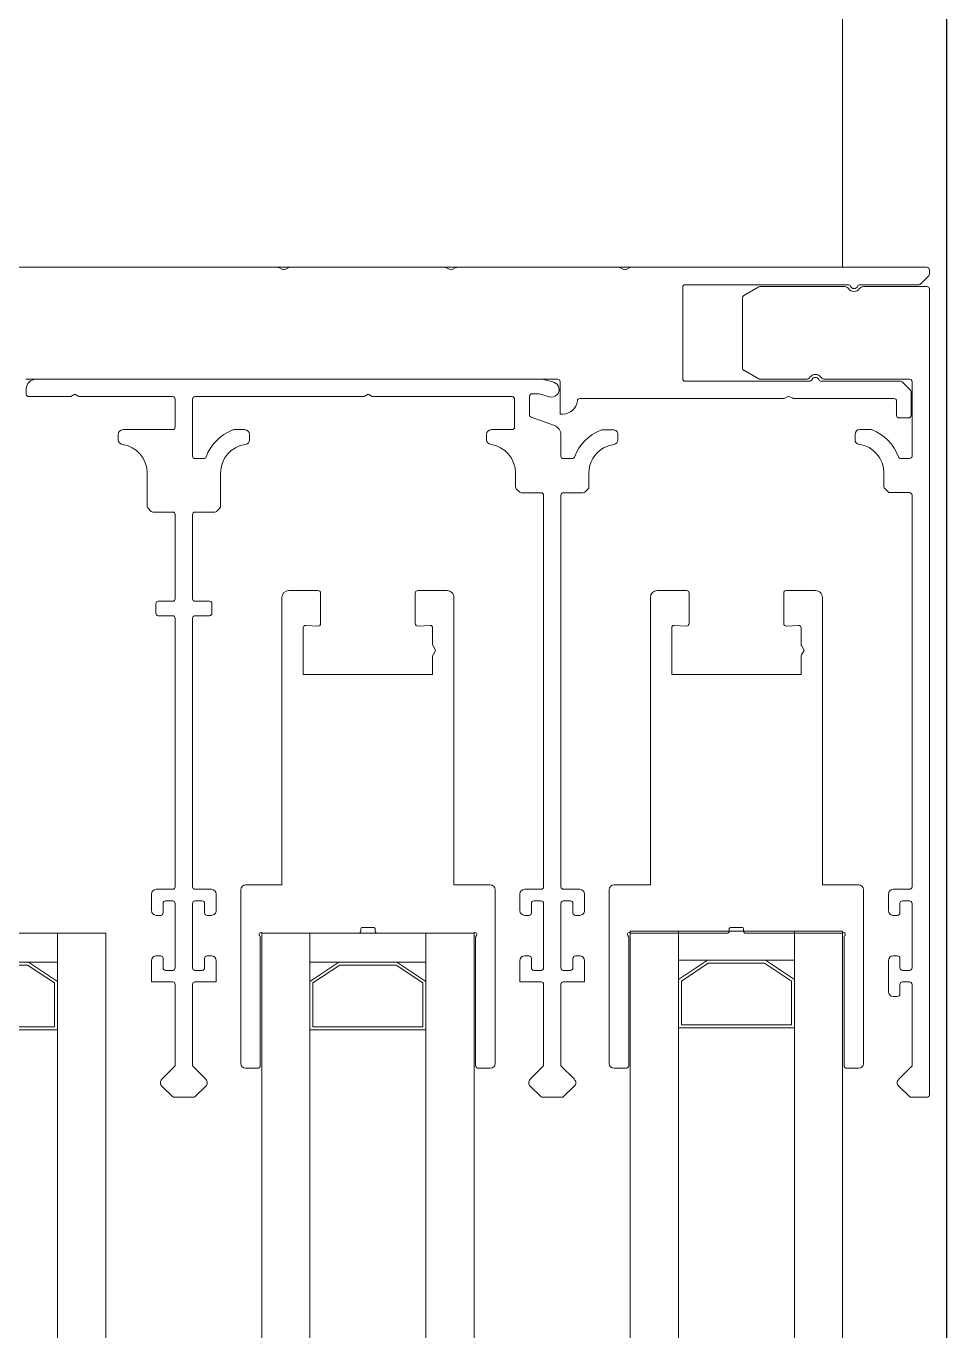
# Model space of a CAD drawing. Header units: centimetres. Extents: x 405464 to 563355, y 50011 to 66875.
# Drawn here: x 518318.74 to 518328.27, y 52730.85 to 52744.37 of the extents above; entities that cross this region are included whole.
import ezdxf
from ezdxf.enums import TextEntityAlignment as Align

# ---------------------------------------------------------------- set-up
doc = ezdxf.new("R2010")
doc.units = ezdxf.units.CM
doc.layers.get('0').update_dxf_attribs({"lineweight": 9})
for name, color, linetype, lineweight in [('0-KRCN-MİMARİ-220526', 8, 'Continuous', 9), ('A_Pencere Doğrama-Ex', 140, 'Continuous', 15), ('GC_Cephe_Sandvic_Panel', 151, 'Continuous', 25), ('M00_Mahal_No$0$MH_Alan', 51, 'Continuous', 9), ('PN_Aluminyum', 150, 'Continuous', 15)]:
    doc.layers.add(name, color=color, linetype=linetype, lineweight=lineweight)
doc.styles.add('M00_Mahal_No$0$Kalin01', font='swissk.ttf')
doc.styles.add('M00_Mahal_No$0$Normal', font='swiss.ttf')
doc.styles.add('MAHAL', font='swissc.ttf')

# ---------------------------------------------------------------- blocks, each defined once
blk = doc.blocks.new('1_etap')
at = {"color": 8}
for p, q in [((1430.402, 422.5), (1433.072, 422.5)), ((1430.402, 422.5), (1433.072, 422.5)), ((1433.084, 422.497), (1433.123, 422.476)), ((1433.084, 422.497), (1433.123, 422.476)), ((1433.147, 422.476), (1433.186, 422.497)), ((1433.147, 422.476), (1433.186, 422.497)), ((1433.198, 422.5), (1434.802, 422.5)), ((1433.198, 422.5), (1434.802, 422.5)), ((1434.814, 422.497), (1434.853, 422.476)), ((1434.814, 422.497), (1434.853, 422.476)), ((1434.877, 422.476), (1434.916, 422.497)), ((1434.877, 422.476), (1434.916, 422.497)), ((1434.928, 422.5), (1436.603, 422.5)), ((1434.928, 422.5), (1436.603, 422.5)), ((1436.615, 422.497), (1436.654, 422.476)), ((1436.615, 422.497), (1436.654, 422.476)), ((1436.678, 422.476), (1436.717, 422.497)), ((1436.678, 422.476), (1436.717, 422.497)), ((1436.728, 422.5), (1439.794, 422.5)), ((1436.728, 422.5), (1439.794, 422.5)), ((1439.812, 422.413), (1439.727, 422.327)), ((1439.812, 422.413), (1439.727, 422.327)), ((1439.819, 422.475), (1439.819, 422.43)), ((1439.819, 422.475), (1439.819, 422.43)), ((1437.266, 422.295), (1437.266, 421.345)), ((1437.266, 422.295), (1437.266, 421.345)), ((1438.979, 422.32), (1437.291, 422.32)), ((1438.979, 422.32), (1437.291, 422.32)), ((1438.052, 422.297), (1437.897, 422.207)), ((1438.052, 422.297), (1437.897, 422.207)), ((1438.942, 422.3), (1438.064, 422.3)), ((1438.942, 422.3), (1438.064, 422.3)), ((1439.709, 422.32), (1439.099, 422.32)), ((1439.709, 422.32), (1439.099, 422.32)), ((1439.794, 422.3), (1439.137, 422.3)), ((1439.794, 422.3), (1439.137, 422.3)), ((1439.819, 413.925), (1439.819, 422.275)), ((1439.819, 413.925), (1439.819, 422.275)), ((1437.884, 422.186), (1437.884, 421.454)), ((1437.884, 422.186), (1437.884, 421.454)), ((1435.97, 421.34), (1430.464, 421.34)), ((1435.97, 421.34), (1430.464, 421.34)), ((1435.796, 421.34), (1430.569, 421.34)), ((1435.796, 421.34), (1430.569, 421.34)), ((1435.929, 421.309), (1435.852, 421.332)), ((1435.929, 421.309), (1435.852, 421.332)), ((1435.995, 420.98), (1435.995, 421.315)), ((1435.995, 420.98), (1435.995, 421.315)), ((1437.291, 421.32), (1438.579, 421.32)), ((1437.291, 421.32), (1438.579, 421.32)), ((1437.897, 421.433), (1438.052, 421.343)), ((1437.897, 421.433), (1438.052, 421.343)), ((1438.064, 421.34), (1438.542, 421.34)), ((1438.064, 421.34), (1438.542, 421.34)), ((1438.699, 421.32), (1439.519, 421.32)), ((1438.699, 421.32), (1439.519, 421.32)), ((1438.737, 421.34), (1439.614, 421.34)), ((1438.737, 421.34), (1439.614, 421.34)), ((1439.537, 421.313), (1439.622, 421.227)), ((1439.537, 421.313), (1439.622, 421.227)), ((1439.639, 421.315), (1439.639, 420.544)), ((1439.639, 421.315), (1439.639, 420.544)), ((1430.469, 421.24), (1430.469, 421.185)), ((1430.469, 421.24), (1430.469, 421.185)), ((1430.929, 421.163), (1430.971, 421.185)), ((1430.929, 421.163), (1430.971, 421.185)), ((1430.971, 421.185), (1431.013, 421.163)), ((1430.971, 421.185), (1431.013, 421.163)), ((1434.007, 421.185), (1433.966, 421.162)), ((1434.007, 421.185), (1433.966, 421.162)), ((1434.049, 421.162), (1434.007, 421.185)), ((1434.049, 421.162), (1434.007, 421.185)), ((1435.705, 421.19), (1435.763, 421.19)), ((1435.705, 421.19), (1435.763, 421.19)), ((1435.791, 421.186), (1435.885, 421.158)), ((1435.791, 421.186), (1435.885, 421.158)), ((1439.629, 421.21), (1439.629, 420.965)), ((1439.629, 421.21), (1439.629, 420.965)), ((1430.494, 421.16), (1430.918, 421.16)), ((1430.494, 421.16), (1430.918, 421.16)), ((1431.024, 421.16), (1431.985, 421.16)), ((1431.024, 421.16), (1431.985, 421.16)), ((1432.01, 421.135), (1432.01, 420.843)), ((1432.01, 421.135), (1432.01, 420.843)), ((1432.19, 421.135), (1432.19, 420.543)), ((1432.19, 421.135), (1432.19, 420.543)), ((1433.954, 421.16), (1432.215, 421.16)), ((1433.954, 421.16), (1432.215, 421.16)), ((1435.499, 421.16), (1434.06, 421.16)), ((1435.499, 421.16), (1434.06, 421.16)), ((1435.524, 420.843), (1435.524, 421.135)), ((1435.524, 420.843), (1435.524, 421.135)), ((1435.679, 421.16), (1435.68, 421.165)), ((1435.679, 421.16), (1435.68, 421.165)), ((1435.679, 420.972), (1435.679, 421.16)), ((1435.679, 420.972), (1435.679, 421.16)), ((1438.309, 421.14), (1436.199, 421.14)), ((1438.309, 421.14), (1436.199, 421.14)), ((1438.362, 421.165), (1438.321, 421.143)), ((1438.362, 421.165), (1438.321, 421.143)), ((1438.404, 421.143), (1438.362, 421.165)), ((1438.404, 421.143), (1438.362, 421.165)), ((1439.454, 421.14), (1438.416, 421.14)), ((1439.454, 421.14), (1438.416, 421.14)), ((1439.479, 420.965), (1439.479, 421.115)), ((1439.479, 420.965), (1439.479, 421.115)), ((1435.938, 420.86), (1435.696, 420.949)), ((1435.938, 420.86), (1435.696, 420.949)), ((1436.025, 420.98), (1435.995, 420.98)), ((1436.025, 420.98), (1435.995, 420.98)), ((1439.604, 420.94), (1439.504, 420.94)), ((1439.604, 420.94), (1439.504, 420.94)), ((1431.42, 420.768), (1431.42, 420.714)), ((1431.42, 420.768), (1431.42, 420.714)), ((1431.985, 420.818), (1431.47, 420.818)), ((1431.985, 420.818), (1431.47, 420.818)), ((1432.622, 420.818), (1432.73, 420.818)), ((1432.622, 420.818), (1432.73, 420.818)), ((1432.78, 420.768), (1432.78, 420.714)), ((1432.78, 420.768), (1432.78, 420.714)), ((1435.234, 420.714), (1435.234, 420.768)), ((1435.234, 420.714), (1435.234, 420.768)), ((1435.284, 420.818), (1435.499, 420.818)), ((1435.284, 420.818), (1435.499, 420.818)), ((1436.004, 420.543), (1436.004, 420.766)), ((1436.004, 420.543), (1436.004, 420.766)), ((1436.544, 420.817), (1436.436, 420.817)), ((1436.544, 420.817), (1436.436, 420.817)), ((1436.594, 420.714), (1436.594, 420.767)), ((1436.594, 420.714), (1436.594, 420.767)), ((1439.049, 420.769), (1439.049, 420.715)), ((1439.049, 420.769), (1439.049, 420.715)), ((1439.207, 420.819), (1439.099, 420.819)), ((1439.207, 420.819), (1439.099, 420.819)), ((1432.215, 420.518), (1432.306, 420.518)), ((1432.215, 420.518), (1432.306, 420.518)), ((1436.12, 420.518), (1436.029, 420.518)), ((1436.12, 420.518), (1436.029, 420.518)), ((1439.614, 420.519), (1439.523, 420.519)), ((1439.614, 420.519), (1439.523, 420.519)), ((1431.72, 420.368), (1431.72, 420.024)), ((1431.72, 420.368), (1431.72, 420.024)), ((1432.48, 420.368), (1432.48, 420.024)), ((1432.48, 420.368), (1432.48, 420.024)), ((1435.534, 420.224), (1435.534, 420.368)), ((1435.534, 420.224), (1435.534, 420.368)), ((1436.294, 420.224), (1436.294, 420.368)), ((1436.294, 420.224), (1436.294, 420.368)), ((1439.349, 420.369), (1439.349, 420.225)), ((1439.349, 420.369), (1439.349, 420.225)), ((1435.577, 420.171), (1435.542, 420.206)), ((1435.577, 420.171), (1435.542, 420.206)), ((1435.799, 420.164), (1435.595, 420.164)), ((1435.799, 420.164), (1435.595, 420.164)), ((1435.824, 416.08), (1435.824, 420.139)), ((1435.824, 416.08), (1435.824, 420.139)), ((1436.004, 416.078), (1436.004, 420.139)), ((1436.004, 416.078), (1436.004, 420.139)), ((1436.029, 420.164), (1436.234, 420.164)), ((1436.029, 420.164), (1436.234, 420.164)), ((1436.252, 420.171), (1436.287, 420.206)), ((1436.252, 420.171), (1436.287, 420.206)), ((1439.356, 420.208), (1439.392, 420.172)), ((1439.356, 420.208), (1439.392, 420.172)), ((1439.41, 420.165), (1439.614, 420.165)), ((1439.41, 420.165), (1439.614, 420.165)), ((1439.639, 420.14), (1439.639, 416.08)), ((1439.639, 420.14), (1439.639, 416.08)), ((1431.727, 420.007), (1431.763, 419.971)), ((1431.727, 420.007), (1431.763, 419.971)), ((1431.78, 419.964), (1431.985, 419.964)), ((1431.78, 419.964), (1431.985, 419.964)), ((1432.42, 419.964), (1432.215, 419.964)), ((1432.42, 419.964), (1432.215, 419.964)), ((1432.473, 420.006), (1432.437, 419.971)), ((1432.473, 420.006), (1432.437, 419.971)), ((1432.01, 419.939), (1432.01, 419.065)), ((1432.01, 419.939), (1432.01, 419.065)), ((1432.19, 419.939), (1432.19, 419.065)), ((1432.19, 419.939), (1432.19, 419.065)), ((1433.491, 419.15), (1433.186, 419.15)), ((1433.491, 419.15), (1433.186, 419.15)), ((1433.491, 419.15), (1433.186, 419.15)), ((1433.491, 419.15), (1433.186, 419.15)), ((1434.826, 419.15), (1434.521, 419.15)), ((1434.826, 419.15), (1434.521, 419.15)), ((1434.826, 419.15), (1434.521, 419.15)), ((1434.826, 419.15), (1434.521, 419.15)), ((1437.306, 419.15), (1437.001, 419.15)), ((1437.306, 419.15), (1437.001, 419.15)), ((1438.641, 419.15), (1438.336, 419.15)), ((1438.641, 419.15), (1438.336, 419.15)), ((1431.81, 419.015), (1431.81, 418.915)), ((1431.81, 419.015), (1431.81, 418.915)), ((1431.985, 419.04), (1431.835, 419.04)), ((1431.985, 419.04), (1431.835, 419.04)), ((1432.215, 419.04), (1432.365, 419.04)), ((1432.215, 419.04), (1432.365, 419.04)), ((1432.39, 419.015), (1432.39, 418.915)), ((1432.39, 419.015), (1432.39, 418.915)), ((1433.116, 419.08), (1433.116, 416.1)), ((1433.116, 419.08), (1433.116, 416.1)), ((1433.116, 419.08), (1433.116, 416.1)), ((1433.116, 419.08), (1433.116, 416.1)), ((1433.516, 418.808), (1433.516, 419.125)), ((1433.516, 418.808), (1433.516, 419.125)), ((1433.516, 418.808), (1433.516, 419.125)), ((1433.516, 418.808), (1433.516, 419.125)), ((1434.496, 419.125), (1434.496, 418.808)), ((1434.496, 419.125), (1434.496, 418.808)), ((1434.496, 419.125), (1434.496, 418.808)), ((1434.496, 419.125), (1434.496, 418.808)), ((1434.896, 416.1), (1434.896, 419.08)), ((1434.896, 416.1), (1434.896, 419.08)), ((1434.896, 416.1), (1434.896, 419.08)), ((1434.896, 416.1), (1434.896, 419.08)), ((1436.931, 419.08), (1436.931, 416.1)), ((1436.931, 419.08), (1436.931, 416.1)), ((1437.331, 418.808), (1437.331, 419.125)), ((1437.331, 418.808), (1437.331, 419.125)), ((1438.311, 419.125), (1438.311, 418.808)), ((1438.311, 419.125), (1438.311, 418.808)), ((1438.711, 416.1), (1438.711, 419.08)), ((1438.711, 416.1), (1438.711, 419.08)), ((1431.835, 418.89), (1431.985, 418.89)), ((1431.835, 418.89), (1431.985, 418.89)), ((1432.365, 418.89), (1432.215, 418.89)), ((1432.365, 418.89), (1432.215, 418.89)), ((1432.01, 418.865), (1432.01, 416.08)), ((1432.01, 418.865), (1432.01, 416.08)), ((1432.19, 418.865), (1432.19, 416.08)), ((1432.19, 418.865), (1432.19, 416.08)), ((1433.336, 418.282), (1433.336, 418.765)), ((1433.336, 418.282), (1433.336, 418.765)), ((1433.336, 418.282), (1433.336, 418.765)), ((1433.336, 418.282), (1433.336, 418.765)), ((1433.362, 418.79), (1433.49, 418.783)), ((1433.362, 418.79), (1433.49, 418.783)), ((1433.362, 418.79), (1433.49, 418.783)), ((1433.362, 418.79), (1433.49, 418.783)), ((1434.523, 418.783), (1434.65, 418.79)), ((1434.523, 418.783), (1434.65, 418.79)), ((1434.523, 418.783), (1434.65, 418.79)), ((1434.523, 418.783), (1434.65, 418.79)), ((1434.676, 418.765), (1434.676, 418.592)), ((1434.676, 418.765), (1434.676, 418.592)), ((1434.676, 418.765), (1434.676, 418.592)), ((1434.676, 418.765), (1434.676, 418.592)), ((1437.151, 418.282), (1437.151, 418.765)), ((1437.151, 418.282), (1437.151, 418.765)), ((1437.177, 418.79), (1437.305, 418.783)), ((1437.177, 418.79), (1437.305, 418.783)), ((1438.338, 418.783), (1438.465, 418.79)), ((1438.338, 418.783), (1438.465, 418.79)), ((1438.491, 418.765), (1438.491, 418.592)), ((1438.491, 418.765), (1438.491, 418.592)), ((1434.676, 418.471), (1434.676, 418.282)), ((1434.676, 418.471), (1434.676, 418.282)), ((1434.676, 418.471), (1434.676, 418.282)), ((1434.676, 418.471), (1434.676, 418.282)), ((1434.68, 418.58), (1434.706, 418.531)), ((1434.68, 418.58), (1434.706, 418.531)), ((1434.68, 418.58), (1434.706, 418.531)), ((1434.68, 418.58), (1434.706, 418.531)), ((1434.706, 418.531), (1434.68, 418.483)), ((1434.706, 418.531), (1434.68, 418.483)), ((1434.706, 418.531), (1434.68, 418.483)), ((1434.706, 418.531), (1434.68, 418.483)), ((1438.491, 418.471), (1438.491, 418.282)), ((1438.491, 418.471), (1438.491, 418.282)), ((1438.495, 418.58), (1438.521, 418.531)), ((1438.495, 418.58), (1438.521, 418.531)), ((1438.521, 418.531), (1438.495, 418.483)), ((1438.521, 418.531), (1438.495, 418.483)), ((1434.676, 418.282), (1433.336, 418.282)), ((1434.676, 418.282), (1433.336, 418.282)), ((1434.676, 418.282), (1433.336, 418.282)), ((1434.676, 418.282), (1433.336, 418.282)), ((1438.491, 418.282), (1437.151, 418.282)), ((1438.491, 418.282), (1437.151, 418.282)), ((1431.985, 416.055), (1431.815, 416.055)), ((1431.985, 416.055), (1431.815, 416.055)), ((1432.215, 416.055), (1432.385, 416.055)), ((1432.215, 416.055), (1432.385, 416.055)), ((1432.689, 416.05), (1432.689, 414.25)), ((1432.689, 416.05), (1432.689, 414.25)), ((1432.689, 416.05), (1432.689, 414.25)), ((1432.689, 416.05), (1432.689, 414.25)), ((1433.116, 416.1), (1432.739, 416.1)), ((1433.116, 416.1), (1432.739, 416.1)), ((1433.116, 416.1), (1432.739, 416.1)), ((1433.116, 416.1), (1432.739, 416.1)), ((1435.273, 416.1), (1434.896, 416.1)), ((1435.273, 416.1), (1434.896, 416.1)), ((1435.273, 416.1), (1434.896, 416.1)), ((1435.273, 416.1), (1434.896, 416.1)), ((1435.323, 414.25), (1435.323, 416.05)), ((1435.323, 414.25), (1435.323, 416.05)), ((1435.323, 414.25), (1435.323, 416.05)), ((1435.323, 414.25), (1435.323, 416.05)), ((1435.629, 416.055), (1435.799, 416.055)), ((1435.629, 416.055), (1435.799, 416.055)), ((1436.199, 416.055), (1436.029, 416.055)), ((1436.199, 416.055), (1436.029, 416.055)), ((1436.504, 416.05), (1436.504, 414.25)), ((1436.504, 416.05), (1436.504, 414.25)), ((1436.931, 416.1), (1436.554, 416.1)), ((1436.931, 416.1), (1436.554, 416.1)), ((1439.088, 416.1), (1438.711, 416.1)), ((1439.088, 416.1), (1438.711, 416.1)), ((1439.138, 414.25), (1439.138, 416.05)), ((1439.138, 414.25), (1439.138, 416.05)), ((1439.614, 416.055), (1439.444, 416.055)), ((1439.614, 416.055), (1439.444, 416.055)), ((1431.765, 416.005), (1431.765, 415.835)), ((1431.765, 416.005), (1431.765, 415.835)), ((1431.885, 415.81), (1431.885, 415.91)), ((1431.885, 415.81), (1431.885, 415.91)), ((1431.91, 415.935), (1431.985, 415.935)), ((1431.91, 415.935), (1431.985, 415.935)), ((1432.01, 415.91), (1432.01, 415.24)), ((1432.01, 415.91), (1432.01, 415.24)), ((1432.19, 415.91), (1432.19, 415.24)), ((1432.19, 415.91), (1432.19, 415.24)), ((1432.29, 415.935), (1432.215, 415.935)), ((1432.29, 415.935), (1432.215, 415.935)), ((1432.315, 415.81), (1432.315, 415.91)), ((1432.315, 415.81), (1432.315, 415.91)), ((1432.435, 416.005), (1432.435, 415.835)), ((1432.435, 416.005), (1432.435, 415.835)), ((1435.579, 415.835), (1435.579, 416.005)), ((1435.579, 415.835), (1435.579, 416.005)), ((1435.699, 415.91), (1435.699, 415.81)), ((1435.699, 415.91), (1435.699, 415.81)), ((1435.799, 415.935), (1435.724, 415.935)), ((1435.799, 415.935), (1435.724, 415.935)), ((1435.824, 415.24), (1435.824, 415.91)), ((1435.824, 415.24), (1435.824, 415.91)), ((1436.004, 415.238), (1436.004, 415.911)), ((1436.004, 415.238), (1436.004, 415.911)), ((1436.029, 415.935), (1436.104, 415.935)), ((1436.029, 415.935), (1436.104, 415.935)), ((1436.129, 415.91), (1436.129, 415.81)), ((1436.129, 415.91), (1436.129, 415.81)), ((1436.249, 415.835), (1436.249, 416.005)), ((1436.249, 415.835), (1436.249, 416.005)), ((1439.394, 416.005), (1439.394, 415.835)), ((1439.394, 416.005), (1439.394, 415.835)), ((1439.514, 415.81), (1439.514, 415.91)), ((1439.514, 415.81), (1439.514, 415.91)), ((1439.539, 415.935), (1439.614, 415.935)), ((1439.539, 415.935), (1439.614, 415.935)), ((1439.639, 415.91), (1439.639, 415.24)), ((1439.639, 415.91), (1439.639, 415.24)), ((1431.815, 415.785), (1431.86, 415.785)), ((1431.815, 415.785), (1431.86, 415.785)), ((1432.385, 415.785), (1432.34, 415.785)), ((1432.385, 415.785), (1432.34, 415.785)), ((1435.674, 415.785), (1435.629, 415.785)), ((1435.674, 415.785), (1435.629, 415.785)), ((1436.154, 415.785), (1436.199, 415.785)), ((1436.154, 415.785), (1436.199, 415.785)), ((1439.444, 415.785), (1439.489, 415.785)), ((1439.444, 415.785), (1439.489, 415.785)), ((1433.931, 415.62), (1433.931, 415.64)), ((1433.931, 415.62), (1433.931, 415.64)), ((1433.931, 415.62), (1433.931, 415.64)), ((1433.931, 415.62), (1433.931, 415.64)), ((1433.951, 415.66), (1434.061, 415.66)), ((1433.951, 415.66), (1434.061, 415.66)), ((1433.951, 415.66), (1434.061, 415.66)), ((1433.951, 415.66), (1434.061, 415.66)), ((1434.081, 415.64), (1434.081, 415.62)), ((1434.081, 415.64), (1434.081, 415.62)), ((1434.081, 415.64), (1434.081, 415.62)), ((1434.081, 415.64), (1434.081, 415.62)), ((1437.746, 415.62), (1437.746, 415.64)), ((1437.746, 415.62), (1437.746, 415.64)), ((1437.766, 415.66), (1437.876, 415.66)), ((1437.766, 415.66), (1437.876, 415.66)), ((1437.896, 415.64), (1437.896, 415.62)), ((1437.896, 415.64), (1437.896, 415.62)), ((1432.891, 414.23), (1432.891, 415.558)), ((1432.891, 414.23), (1432.891, 415.558)), ((1432.891, 414.23), (1432.891, 415.558)), ((1432.891, 414.23), (1432.891, 415.558)), ((1432.918, 415.6), (1433.911, 415.6)), ((1432.918, 415.6), (1433.911, 415.6)), ((1432.918, 415.6), (1433.911, 415.6)), ((1432.918, 415.6), (1433.911, 415.6)), ((1434.101, 415.6), (1435.094, 415.6)), ((1434.101, 415.6), (1435.094, 415.6)), ((1434.101, 415.6), (1435.094, 415.6)), ((1434.101, 415.6), (1435.094, 415.6)), ((1435.121, 415.558), (1435.121, 414.23)), ((1435.121, 415.558), (1435.121, 414.23)), ((1435.121, 415.558), (1435.121, 414.23)), ((1435.121, 415.558), (1435.121, 414.23)), ((1436.706, 414.23), (1436.706, 415.558)), ((1436.706, 414.23), (1436.706, 415.558)), ((1436.733, 415.6), (1437.726, 415.6)), ((1436.733, 415.6), (1437.726, 415.6)), ((1437.916, 415.6), (1438.909, 415.6)), ((1437.916, 415.6), (1438.909, 415.6)), ((1438.936, 415.558), (1438.936, 414.23)), ((1438.936, 415.558), (1438.936, 414.23)), ((1431.86, 415.365), (1431.814, 415.365)), ((1431.86, 415.365), (1431.814, 415.365)), ((1432.34, 415.365), (1432.385, 415.365)), ((1432.34, 415.365), (1432.385, 415.365)), ((1435.629, 415.365), (1435.674, 415.365)), ((1435.629, 415.365), (1435.674, 415.365)), ((1436.199, 415.365), (1436.154, 415.365)), ((1436.199, 415.365), (1436.154, 415.365)), ((1439.489, 415.365), (1439.444, 415.365)), ((1439.489, 415.365), (1439.444, 415.365)), ((1431.764, 415.315), (1431.764, 415.095)), ((1431.764, 415.315), (1431.764, 415.095)), ((1431.885, 415.24), (1431.885, 415.34)), ((1431.885, 415.24), (1431.885, 415.34)), ((1432.315, 415.24), (1432.315, 415.34)), ((1432.315, 415.24), (1432.315, 415.34)), ((1432.435, 415.315), (1432.435, 415.095)), ((1432.435, 415.315), (1432.435, 415.095)), ((1435.579, 415.095), (1435.579, 415.315)), ((1435.579, 415.095), (1435.579, 415.315)), ((1435.699, 415.34), (1435.699, 415.24)), ((1435.699, 415.34), (1435.699, 415.24)), ((1436.129, 415.34), (1436.129, 415.24)), ((1436.129, 415.34), (1436.129, 415.24)), ((1436.249, 415.095), (1436.249, 415.315)), ((1436.249, 415.095), (1436.249, 415.315)), ((1439.394, 415.315), (1439.394, 414.995)), ((1439.394, 415.315), (1439.394, 414.995)), ((1439.514, 415.24), (1439.514, 415.34)), ((1439.514, 415.24), (1439.514, 415.34)), ((1431.764, 415.095), (1431.985, 415.095)), ((1431.764, 415.095), (1431.985, 415.095)), ((1431.985, 415.215), (1431.91, 415.215)), ((1431.985, 415.215), (1431.91, 415.215)), ((1432.215, 415.215), (1432.29, 415.215)), ((1432.215, 415.215), (1432.29, 415.215)), ((1432.435, 415.095), (1432.215, 415.095)), ((1432.435, 415.095), (1432.215, 415.095)), ((1435.799, 415.095), (1435.579, 415.095)), ((1435.799, 415.095), (1435.579, 415.095)), ((1435.724, 415.215), (1435.799, 415.215)), ((1435.724, 415.215), (1435.799, 415.215)), ((1436.104, 415.215), (1436.029, 415.215)), ((1436.104, 415.215), (1436.029, 415.215)), ((1436.029, 415.095), (1436.249, 415.095)), ((1436.029, 415.095), (1436.249, 415.095)), ((1439.614, 415.215), (1439.539, 415.215)), ((1439.614, 415.215), (1439.539, 415.215)), ((1439.539, 415.095), (1439.614, 415.095)), ((1439.539, 415.095), (1439.614, 415.095)), ((1432.01, 415.07), (1432.01, 414.224)), ((1432.01, 415.07), (1432.01, 414.224)), ((1432.19, 415.07), (1432.19, 414.224)), ((1432.19, 415.07), (1432.19, 414.224)), ((1435.824, 414.224), (1435.824, 415.07)), ((1435.824, 414.224), (1435.824, 415.07)), ((1436.004, 414.224), (1436.004, 415.071)), ((1436.004, 414.224), (1436.004, 415.071)), ((1439.514, 414.97), (1439.514, 415.07)), ((1439.514, 414.97), (1439.514, 415.07)), ((1439.639, 415.07), (1439.639, 414.225)), ((1439.639, 415.07), (1439.639, 414.225)), ((1439.444, 414.945), (1439.489, 414.945)), ((1439.444, 414.945), (1439.489, 414.945)), ((1432.01, 414.224), (1431.871, 414.086)), ((1432.01, 414.224), (1431.871, 414.086)), ((1432.329, 414.086), (1432.19, 414.224)), ((1432.329, 414.086), (1432.19, 414.224)), ((1432.739, 414.2), (1432.861, 414.2)), ((1432.739, 414.2), (1432.861, 414.2)), ((1432.739, 414.2), (1432.861, 414.2)), ((1432.739, 414.2), (1432.861, 414.2)), ((1435.151, 414.2), (1435.273, 414.2)), ((1435.151, 414.2), (1435.273, 414.2)), ((1435.151, 414.2), (1435.273, 414.2)), ((1435.151, 414.2), (1435.273, 414.2)), ((1435.824, 414.224), (1435.686, 414.086)), ((1435.824, 414.224), (1435.686, 414.086)), ((1436.143, 414.086), (1436.004, 414.224)), ((1436.143, 414.086), (1436.004, 414.224)), ((1436.554, 414.2), (1436.676, 414.2)), ((1436.554, 414.2), (1436.676, 414.2)), ((1438.966, 414.2), (1439.088, 414.2)), ((1438.966, 414.2), (1439.088, 414.2)), ((1439.639, 414.225), (1439.501, 414.086)), ((1439.639, 414.225), (1439.501, 414.086)), ((1431.872, 414.014), (1431.983, 413.907)), ((1431.872, 414.014), (1431.983, 413.907)), ((1432.217, 413.907), (1432.328, 414.014)), ((1432.217, 413.907), (1432.328, 414.014)), ((1435.686, 414.014), (1435.797, 413.907)), ((1435.686, 414.014), (1435.797, 413.907)), ((1436.031, 413.907), (1436.142, 414.014)), ((1436.031, 413.907), (1436.142, 414.014)), ((1439.501, 414.015), (1439.613, 413.907)), ((1439.501, 414.015), (1439.613, 413.907)), ((1432.001, 413.9), (1432.199, 413.9)), ((1432.001, 413.9), (1432.199, 413.9)), ((1435.815, 413.9), (1436.014, 413.9)), ((1435.815, 413.9), (1436.014, 413.9)), ((1439.63, 413.9), (1439.794, 413.9)), ((1439.63, 413.9), (1439.794, 413.9))]:
    blk.add_line(p, q, dxfattribs=at)
for points in [[(1429.591, 415.6), (1429.591, 415.3), (1430.791, 415.3), (1430.791, 415.6)], [(1431.291, 97.05), (1431.291, 415.6), (1430.791, 415.6), (1430.791, 97.05)], [(1433.406, 97.05), (1433.406, 415.6), (1432.906, 415.6), (1432.906, 97.05)], [(1433.406, 415.6), (1433.406, 415.3), (1434.606, 415.3), (1434.606, 415.6)], [(1435.106, 97.05), (1435.106, 415.6), (1434.606, 415.6), (1434.606, 97.05)], [(1437.221, 97.05), (1437.221, 415.62), (1436.721, 415.62), (1436.721, 97.05)], [(1437.221, 415.62), (1437.221, 415.32), (1438.421, 415.32), (1438.421, 415.62)], [(1438.921, 97.05), (1438.921, 415.62), (1438.421, 415.62), (1438.421, 97.05)], [(1430.791, 415.1), (1430.491, 415.3), (1429.891, 415.3), (1429.591, 415.1), (1429.591, 414.6), (1430.791, 414.6)], [(1430.761, 415.084), (1430.482, 415.27), (1429.9, 415.27), (1429.621, 415.084), (1429.621, 414.63), (1430.761, 414.63)], [(1434.606, 415.1), (1434.306, 415.3), (1433.706, 415.3), (1433.406, 415.1), (1433.406, 414.6), (1434.606, 414.6)], [(1434.576, 415.084), (1434.297, 415.27), (1433.715, 415.27), (1433.436, 415.084), (1433.436, 414.63), (1434.576, 414.63)], [(1438.421, 415.12), (1438.121, 415.32), (1437.521, 415.32), (1437.221, 415.12), (1437.221, 414.62), (1438.421, 414.62)], [(1438.391, 415.104), (1438.112, 415.29), (1437.53, 415.29), (1437.251, 415.104), (1437.251, 414.65), (1438.391, 414.65)]]:
    blk.add_lwpolyline(points, close=True, dxfattribs=at)
for centre, radius, start, end in [((1433.072, 422.475), 0.025, 62, 90), ((1433.072, 422.475), 0.025, 62, 90), ((1433.135, 422.498), 0.025, 242, 298), ((1433.135, 422.498), 0.025, 242, 298), ((1433.198, 422.475), 0.025, 90, 118), ((1433.198, 422.475), 0.025, 90, 118), ((1434.802, 422.475), 0.025, 62, 90), ((1434.802, 422.475), 0.025, 62, 90), ((1434.865, 422.498), 0.025, 242, 298), ((1434.865, 422.498), 0.025, 242, 298), ((1434.928, 422.475), 0.025, 90, 118), ((1434.928, 422.475), 0.025, 90, 118), ((1436.603, 422.475), 0.025, 62, 90), ((1436.603, 422.475), 0.025, 62, 90), ((1436.666, 422.498), 0.025, 242, 298), ((1436.666, 422.498), 0.025, 242, 298), ((1436.728, 422.475), 0.025, 90, 118), ((1436.728, 422.475), 0.025, 90, 118), ((1439.794, 422.475), 0.025, 0, 90), ((1439.794, 422.475), 0.025, 0, 90), ((1439.794, 422.43), 0.025, 315, 0), ((1439.794, 422.43), 0.025, 315, 0), ((1437.291, 422.295), 0.025, 90, 180), ((1437.291, 422.295), 0.025, 90, 180), ((1438.064, 422.275), 0.025, 90, 120), ((1438.064, 422.275), 0.025, 90, 120), ((1438.942, 422.25), 0.05, 35.6853, 90), ((1438.942, 422.25), 0.05, 35.6853, 90), ((1438.979, 422.295), 0.025, 22.6199, 90), ((1438.979, 422.295), 0.025, 22.6199, 90), ((1439.039, 422.32), 0.07, 215.6853, 324.3147), ((1439.039, 422.32), 0.07, 215.6853, 324.3147), ((1439.039, 422.32), 0.04, 202.6199, 337.3801), ((1439.039, 422.32), 0.04, 202.6199, 337.3801), ((1439.099, 422.295), 0.025, 90, 157.3801), ((1439.099, 422.295), 0.025, 90, 157.3801), ((1439.137, 422.25), 0.05, 90, 144.3147), ((1439.137, 422.25), 0.05, 90, 144.3147), ((1439.709, 422.345), 0.025, 270, 315), ((1439.709, 422.345), 0.025, 270, 315), ((1439.794, 422.275), 0.025, 0, 90), ((1439.794, 422.275), 0.025, 0, 90), ((1437.909, 422.186), 0.025, 120, 180), ((1437.909, 422.186), 0.025, 120, 180), ((1437.909, 421.454), 0.025, 180, 240), ((1437.909, 421.454), 0.025, 180, 240), ((1430.569, 421.24), 0.1, 90, 180), ((1430.569, 421.24), 0.1, 90, 180), ((1435.796, 421.14), 0.2, 73.7618, 90), ((1435.796, 421.14), 0.2, 73.7618, 90), ((1435.907, 421.234), 0.0788, 253.7618, 73.7618), ((1435.907, 421.234), 0.0788, 253.7618, 73.7618), ((1435.97, 421.315), 0.025, 0, 90), ((1435.97, 421.315), 0.025, 0, 90), ((1437.291, 421.345), 0.025, 180, 270), ((1437.291, 421.345), 0.025, 180, 270), ((1438.064, 421.365), 0.025, 240, 270), ((1438.064, 421.365), 0.025, 240, 270), ((1438.542, 421.39), 0.05, 270, 324.3147), ((1438.542, 421.39), 0.05, 270, 324.3147), ((1438.579, 421.345), 0.025, 270, 337.3801), ((1438.579, 421.345), 0.025, 270, 337.3801), ((1438.639, 421.32), 0.07, 35.6853, 144.3147), ((1438.639, 421.32), 0.07, 35.6853, 144.3147), ((1438.639, 421.32), 0.04, 22.6199, 157.3801), ((1438.639, 421.32), 0.04, 22.6199, 157.3801), ((1438.699, 421.345), 0.025, 202.6199, 270), ((1438.699, 421.345), 0.025, 202.6199, 270), ((1438.737, 421.39), 0.05, 215.6853, 270), ((1438.737, 421.39), 0.05, 215.6853, 270), ((1439.519, 421.295), 0.025, 45, 90), ((1439.519, 421.295), 0.025, 45, 90), ((1439.614, 421.315), 0.025, 0, 90), ((1439.614, 421.315), 0.025, 0, 90), ((1430.494, 421.185), 0.025, 180, 270), ((1430.494, 421.185), 0.025, 180, 270), ((1435.705, 421.165), 0.025, 89.9677, 179.9677), ((1435.705, 421.165), 0.025, 89.9677, 179.9677), ((1435.763, 421.09), 0.1, 73.7618, 89.9677), ((1435.763, 421.09), 0.1, 73.7618, 89.9677), ((1439.604, 421.21), 0.025, 0, 45), ((1439.604, 421.21), 0.025, 0, 45), ((1430.918, 421.185), 0.025, 270, 298), ((1430.918, 421.185), 0.025, 270, 298), ((1431.024, 421.185), 0.025, 242, 270), ((1431.024, 421.185), 0.025, 242, 270), ((1431.985, 421.135), 0.025, 0, 90), ((1431.985, 421.135), 0.025, 0, 90), ((1432.215, 421.135), 0.025, 90, 180.0077), ((1432.215, 421.135), 0.025, 90, 180.0077), ((1433.954, 421.185), 0.025, 270, 298), ((1433.954, 421.185), 0.025, 270, 298), ((1434.06, 421.185), 0.025, 242, 270), ((1434.06, 421.185), 0.025, 242, 270), ((1435.499, 421.135), 0.025, 0, 90), ((1435.499, 421.135), 0.025, 0, 90), ((1436.025, 421.13), 0.15, 270, 355.0829), ((1436.025, 421.13), 0.15, 270, 355.0829), ((1436.199, 421.115), 0.025, 90, 175.0829), ((1436.199, 421.115), 0.025, 90, 175.0829), ((1438.309, 421.165), 0.025, 270, 298.0094), ((1438.309, 421.165), 0.025, 270, 298.0094), ((1438.416, 421.165), 0.025, 241.9906, 270), ((1438.416, 421.165), 0.025, 241.9906, 270), ((1439.454, 421.115), 0.025, 0, 90), ((1439.454, 421.115), 0.025, 0, 90), ((1435.704, 420.972), 0.025, 179.9677, 249.9677), ((1435.704, 420.972), 0.025, 179.9677, 249.9677), ((1439.504, 420.965), 0.025, 180, 270), ((1439.504, 420.965), 0.025, 180, 270), ((1439.604, 420.965), 0.025, 270, 0), ((1439.604, 420.965), 0.025, 270, 0), ((1431.47, 420.768), 0.05, 90, 180), ((1431.47, 420.768), 0.05, 90, 180), ((1431.985, 420.843), 0.025, 270, 0), ((1431.985, 420.843), 0.025, 270, 0), ((1432.78, 420.368), 0.48, 111.5289, 159.7245), ((1432.78, 420.368), 0.48, 111.5289, 159.7245), ((1432.622, 420.768), 0.05, 90, 111.5289), ((1432.622, 420.768), 0.05, 90, 111.5289), ((1432.73, 420.768), 0.05, 0, 90), ((1432.73, 420.768), 0.05, 0, 90), ((1435.284, 420.768), 0.05, 90, 180), ((1435.284, 420.768), 0.05, 90, 180), ((1435.499, 420.843), 0.025, 270, 0), ((1435.499, 420.843), 0.025, 270, 0), ((1435.904, 420.766), 0.1, 359.9677, 69.9677), ((1435.904, 420.766), 0.1, 359.9677, 69.9677), ((1436.594, 420.367), 0.48, 111.4966, 159.6922), ((1436.594, 420.367), 0.48, 111.4966, 159.6922), ((1436.436, 420.767), 0.05, 89.9677, 111.4966), ((1436.436, 420.767), 0.05, 89.9677, 111.4966), ((1436.544, 420.767), 0.05, 359.9677, 89.9677), ((1436.544, 420.767), 0.05, 359.9677, 89.9677), ((1439.099, 420.769), 0.05, 90, 180), ((1439.099, 420.769), 0.05, 90, 180), ((1439.207, 420.769), 0.05, 68.4711, 90), ((1439.207, 420.769), 0.05, 68.4711, 90), ((1439.049, 420.369), 0.48, 20.2755, 68.4711), ((1439.049, 420.369), 0.48, 20.2755, 68.4711), ((1431.47, 420.714), 0.05, 180, 261.7868), ((1431.47, 420.714), 0.05, 180, 261.7868), ((1431.42, 420.368), 0.3, 0, 81.7868), ((1431.42, 420.368), 0.3, 0, 81.7868), ((1432.78, 420.368), 0.3, 98.2132, 180), ((1432.78, 420.368), 0.3, 98.2132, 180), ((1432.73, 420.714), 0.05, 278.2132, 0), ((1432.73, 420.714), 0.05, 278.2132, 0), ((1435.284, 420.714), 0.05, 180, 261.7868), ((1435.284, 420.714), 0.05, 180, 261.7868), ((1435.234, 420.368), 0.3, 0, 81.7868), ((1435.234, 420.368), 0.3, 0, 81.7868), ((1436.594, 420.367), 0.3, 98.1809, 119.5865), ((1436.594, 420.367), 0.3, 98.1809, 119.5865), ((1436.544, 420.714), 0.05, 278.1809, 359.9677), ((1436.544, 420.714), 0.05, 278.1809, 359.9677), ((1439.099, 420.715), 0.05, 180, 261.7868), ((1439.099, 420.715), 0.05, 180, 261.7868), ((1439.049, 420.369), 0.3, 0, 81.7868), ((1439.049, 420.369), 0.3, 0, 81.7868), ((1432.215, 420.543), 0.025, 180.0077, 270), ((1432.215, 420.543), 0.025, 180.0077, 270), ((1432.306, 420.543), 0.025, 270, 339.7245), ((1432.306, 420.543), 0.025, 270, 339.7245), ((1436.029, 420.543), 0.025, 179.9677, 269.9677), ((1436.029, 420.543), 0.025, 179.9677, 269.9677), ((1436.12, 420.543), 0.025, 269.9677, 339.6922), ((1436.12, 420.543), 0.025, 269.9677, 339.6922), ((1436.594, 420.368), 0.3, 119.6964, 180), ((1436.594, 420.368), 0.3, 119.6964, 180), ((1439.523, 420.544), 0.025, 200.2755, 270), ((1439.523, 420.544), 0.025, 200.2755, 270), ((1439.614, 420.544), 0.025, 270, 359.9922), ((1439.614, 420.544), 0.025, 270, 359.9922), ((1439.374, 420.225), 0.025, 180, 225), ((1439.374, 420.225), 0.025, 180, 225), ((1435.559, 420.224), 0.025, 180, 225), ((1435.559, 420.224), 0.025, 180, 225), ((1435.595, 420.189), 0.025, 225, 270), ((1435.595, 420.189), 0.025, 225, 270), ((1435.799, 420.139), 0.025, 0, 90), ((1435.799, 420.139), 0.025, 0, 90), ((1436.029, 420.139), 0.025, 90, 180), ((1436.029, 420.139), 0.025, 90, 180), ((1436.234, 420.189), 0.025, 270, 315), ((1436.234, 420.189), 0.025, 270, 315), ((1436.269, 420.224), 0.025, 315, 0), ((1436.269, 420.224), 0.025, 315, 0), ((1439.41, 420.19), 0.025, 225, 270), ((1439.41, 420.19), 0.025, 225, 270), ((1439.614, 420.14), 0.025, 0, 90), ((1439.614, 420.14), 0.025, 0, 90), ((1431.745, 420.024), 0.025, 180, 225), ((1431.745, 420.024), 0.025, 180, 225), ((1431.78, 419.989), 0.025, 225, 270), ((1431.78, 419.989), 0.025, 225, 270), ((1431.985, 419.939), 0.025, 0, 90), ((1431.985, 419.939), 0.025, 0, 90), ((1432.215, 419.939), 0.025, 90, 180), ((1432.215, 419.939), 0.025, 90, 180), ((1432.42, 419.989), 0.025, 270, 315), ((1432.42, 419.989), 0.025, 270, 315), ((1432.455, 420.024), 0.025, 315, 0), ((1432.455, 420.024), 0.025, 315, 0), ((1433.186, 419.08), 0.07, 90, 180), ((1433.186, 419.08), 0.07, 90, 180), ((1433.186, 419.08), 0.07, 90, 180), ((1433.186, 419.08), 0.07, 90, 180), ((1433.491, 419.125), 0.025, 0, 90), ((1433.491, 419.125), 0.025, 0, 90), ((1433.491, 419.125), 0.025, 0, 90), ((1433.491, 419.125), 0.025, 0, 90), ((1434.521, 419.125), 0.025, 90, 180), ((1434.521, 419.125), 0.025, 90, 180), ((1434.521, 419.125), 0.025, 90, 180), ((1434.521, 419.125), 0.025, 90, 180), ((1434.826, 419.08), 0.07, 360, 90), ((1434.826, 419.08), 0.07, 360, 90), ((1434.826, 419.08), 0.07, 360, 90), ((1434.826, 419.08), 0.07, 360, 90), ((1437.001, 419.08), 0.07, 90, 180), ((1437.001, 419.08), 0.07, 90, 180), ((1437.306, 419.125), 0.025, 0, 90), ((1437.306, 419.125), 0.025, 0, 90), ((1438.336, 419.125), 0.025, 90, 180), ((1438.336, 419.125), 0.025, 90, 180), ((1438.641, 419.08), 0.07, 360, 90), ((1438.641, 419.08), 0.07, 360, 90), ((1431.835, 419.015), 0.025, 90, 180), ((1431.835, 419.015), 0.025, 90, 180), ((1431.985, 419.065), 0.025, 270, 0), ((1431.985, 419.065), 0.025, 270, 0), ((1432.215, 419.065), 0.025, 180, 270), ((1432.215, 419.065), 0.025, 180, 270), ((1432.365, 419.015), 0.025, 0, 90), ((1432.365, 419.015), 0.025, 0, 90), ((1431.835, 418.915), 0.025, 180, 270), ((1431.835, 418.915), 0.025, 180, 270), ((1431.985, 418.865), 0.025, 0, 90), ((1431.985, 418.865), 0.025, 0, 90), ((1432.215, 418.865), 0.025, 90, 180), ((1432.215, 418.865), 0.025, 90, 180), ((1432.365, 418.915), 0.025, 270, 0), ((1432.365, 418.915), 0.025, 270, 0), ((1433.361, 418.765), 0.025, 87, 180), ((1433.361, 418.765), 0.025, 87, 180), ((1433.361, 418.765), 0.025, 87, 180), ((1433.361, 418.765), 0.025, 87, 180), ((1433.491, 418.808), 0.025, 267, 0), ((1433.491, 418.808), 0.025, 267, 0), ((1433.491, 418.808), 0.025, 267, 0), ((1433.491, 418.808), 0.025, 267, 0), ((1434.521, 418.808), 0.025, 180, 273), ((1434.521, 418.808), 0.025, 180, 273), ((1434.521, 418.808), 0.025, 180, 273), ((1434.521, 418.808), 0.025, 180, 273), ((1434.651, 418.765), 0.025, 360, 93), ((1434.651, 418.765), 0.025, 360, 93), ((1434.651, 418.765), 0.025, 360, 93), ((1434.651, 418.765), 0.025, 360, 93), ((1437.176, 418.765), 0.025, 87, 180), ((1437.176, 418.765), 0.025, 87, 180), ((1437.306, 418.808), 0.025, 267, 0), ((1437.306, 418.808), 0.025, 267, 0), ((1438.336, 418.808), 0.025, 180, 273), ((1438.336, 418.808), 0.025, 180, 273), ((1438.466, 418.765), 0.025, 360, 93), ((1438.466, 418.765), 0.025, 360, 93), ((1434.701, 418.592), 0.025, 180, 209), ((1434.701, 418.592), 0.025, 180, 209), ((1434.701, 418.592), 0.025, 180, 209), ((1434.701, 418.592), 0.025, 180, 209), ((1434.701, 418.471), 0.025, 151, 180), ((1434.701, 418.471), 0.025, 151, 180), ((1434.701, 418.471), 0.025, 151, 180), ((1434.701, 418.471), 0.025, 151, 180), ((1438.516, 418.592), 0.025, 180, 209), ((1438.516, 418.592), 0.025, 180, 209), ((1438.516, 418.471), 0.025, 151, 180), ((1438.516, 418.471), 0.025, 151, 180), ((1431.815, 416.005), 0.05, 90, 180), ((1431.815, 416.005), 0.05, 90, 180), ((1431.985, 416.08), 0.025, 270, 0), ((1431.985, 416.08), 0.025, 270, 0), ((1432.215, 416.08), 0.025, 180, 270), ((1432.215, 416.08), 0.025, 180, 270), ((1432.385, 416.005), 0.05, 0, 90), ((1432.385, 416.005), 0.05, 0, 90), ((1432.739, 416.05), 0.05, 90, 180), ((1432.739, 416.05), 0.05, 90, 180), ((1432.739, 416.05), 0.05, 90, 180), ((1432.739, 416.05), 0.05, 90, 180), ((1435.273, 416.05), 0.05, 0, 90), ((1435.273, 416.05), 0.05, 0, 90), ((1435.273, 416.05), 0.05, 0, 90), ((1435.273, 416.05), 0.05, 0, 90), ((1435.629, 416.005), 0.05, 90, 180), ((1435.629, 416.005), 0.05, 90, 180), ((1435.799, 416.08), 0.025, 270, 0), ((1435.799, 416.08), 0.025, 270, 0), ((1436.029, 416.08), 0.025, 183.7531, 270), ((1436.029, 416.08), 0.025, 183.7531, 270), ((1436.199, 416.005), 0.05, 0, 90), ((1436.199, 416.005), 0.05, 0, 90), ((1436.554, 416.05), 0.05, 90, 180), ((1436.554, 416.05), 0.05, 90, 180), ((1439.088, 416.05), 0.05, 0, 90), ((1439.088, 416.05), 0.05, 0, 90), ((1439.444, 416.005), 0.05, 90, 180), ((1439.444, 416.005), 0.05, 90, 180), ((1439.614, 416.08), 0.025, 270, 0), ((1439.614, 416.08), 0.025, 270, 0), ((1431.91, 415.91), 0.025, 90, 180), ((1431.91, 415.91), 0.025, 90, 180), ((1431.985, 415.91), 0.025, 0, 90), ((1431.985, 415.91), 0.025, 0, 90), ((1432.215, 415.91), 0.025, 90, 180), ((1432.215, 415.91), 0.025, 90, 180), ((1432.29, 415.91), 0.025, 0, 90), ((1432.29, 415.91), 0.025, 0, 90), ((1435.724, 415.91), 0.025, 90, 180), ((1435.724, 415.91), 0.025, 90, 180), ((1435.799, 415.91), 0.025, 0, 90), ((1435.799, 415.91), 0.025, 0, 90), ((1436.029, 415.91), 0.025, 90, 176.2469), ((1436.029, 415.91), 0.025, 90, 176.2469), ((1436.104, 415.91), 0.025, 0, 90), ((1436.104, 415.91), 0.025, 0, 90), ((1439.539, 415.91), 0.025, 90, 180), ((1439.539, 415.91), 0.025, 90, 180), ((1439.614, 415.91), 0.025, 0, 90), ((1439.614, 415.91), 0.025, 0, 90), ((1431.815, 415.835), 0.05, 180, 270), ((1431.815, 415.835), 0.05, 180, 270), ((1431.86, 415.81), 0.025, 270, 0), ((1431.86, 415.81), 0.025, 270, 0), ((1432.34, 415.81), 0.025, 180, 270), ((1432.34, 415.81), 0.025, 180, 270), ((1432.385, 415.835), 0.05, 270, 0), ((1432.385, 415.835), 0.05, 270, 0), ((1435.629, 415.835), 0.05, 180, 270), ((1435.629, 415.835), 0.05, 180, 270), ((1435.674, 415.81), 0.025, 270, 0), ((1435.674, 415.81), 0.025, 270, 0), ((1436.154, 415.81), 0.025, 180, 270), ((1436.154, 415.81), 0.025, 180, 270), ((1436.199, 415.835), 0.05, 270, 0), ((1436.199, 415.835), 0.05, 270, 0), ((1439.444, 415.835), 0.05, 180, 270), ((1439.444, 415.835), 0.05, 180, 270), ((1439.489, 415.81), 0.025, 270, 0), ((1439.489, 415.81), 0.025, 270, 0), ((1433.951, 415.64), 0.02, 90, 180), ((1433.951, 415.64), 0.02, 90, 180), ((1433.951, 415.64), 0.02, 90, 180), ((1433.951, 415.64), 0.02, 90, 180), ((1434.061, 415.64), 0.02, 0, 90), ((1434.061, 415.64), 0.02, 0, 90), ((1434.061, 415.64), 0.02, 0, 90), ((1434.061, 415.64), 0.02, 0, 90), ((1437.766, 415.64), 0.02, 90, 180), ((1437.766, 415.64), 0.02, 90, 180), ((1437.876, 415.64), 0.02, 0, 90), ((1437.876, 415.64), 0.02, 0, 90), ((1432.898, 415.587), 0.0195, 52.0088, 232.0088), ((1432.898, 415.587), 0.0195, 52.0088, 232.0088), ((1432.898, 415.587), 0.0195, 52.0088, 232.0088), ((1432.898, 415.587), 0.0195, 52.0088, 232.0088), ((1432.871, 415.558), 0.02, 0, 39.6637), ((1432.871, 415.558), 0.02, 0, 39.6637), ((1432.871, 415.558), 0.02, 0, 39.6637), ((1432.871, 415.558), 0.02, 0, 39.6637), ((1432.919, 415.62), 0.02, 244.354, 270), ((1432.919, 415.62), 0.02, 244.354, 270), ((1432.919, 415.62), 0.02, 244.354, 270), ((1432.919, 415.62), 0.02, 244.354, 270), ((1433.911, 415.62), 0.02, 270, 0), ((1433.911, 415.62), 0.02, 270, 0), ((1433.911, 415.62), 0.02, 270, 0), ((1433.911, 415.62), 0.02, 270, 0), ((1434.101, 415.62), 0.02, 180, 270), ((1434.101, 415.62), 0.02, 180, 270), ((1434.101, 415.62), 0.02, 180, 270), ((1434.101, 415.62), 0.02, 180, 270), ((1435.093, 415.62), 0.02, 270, 295.646), ((1435.093, 415.62), 0.02, 270, 295.646), ((1435.093, 415.62), 0.02, 270, 295.646), ((1435.093, 415.62), 0.02, 270, 295.646), ((1435.114, 415.587), 0.0195, 307.9912, 127.9912), ((1435.114, 415.587), 0.0195, 307.9912, 127.9912), ((1435.114, 415.587), 0.0195, 307.9912, 127.9912), ((1435.114, 415.587), 0.0195, 307.9912, 127.9912), ((1435.141, 415.558), 0.02, 140.3363, 180), ((1435.141, 415.558), 0.02, 140.3363, 180), ((1435.141, 415.558), 0.02, 140.3363, 180), ((1435.141, 415.558), 0.02, 140.3363, 180), ((1436.713, 415.587), 0.0195, 52.0088, 232.0088), ((1436.713, 415.587), 0.0195, 52.0088, 232.0088), ((1436.686, 415.558), 0.02, 0, 39.6637), ((1436.686, 415.558), 0.02, 0, 39.6637), ((1436.734, 415.62), 0.02, 244.354, 270), ((1436.734, 415.62), 0.02, 244.354, 270), ((1437.726, 415.62), 0.02, 270, 0), ((1437.726, 415.62), 0.02, 270, 0), ((1437.916, 415.62), 0.02, 180, 270), ((1437.916, 415.62), 0.02, 180, 270), ((1438.908, 415.62), 0.02, 270, 295.646), ((1438.908, 415.62), 0.02, 270, 295.646), ((1438.929, 415.587), 0.0195, 307.9912, 127.9912), ((1438.929, 415.587), 0.0195, 307.9912, 127.9912), ((1438.956, 415.558), 0.02, 140.3363, 180), ((1438.956, 415.558), 0.02, 140.3363, 180), ((1431.814, 415.315), 0.05, 90, 180), ((1431.814, 415.315), 0.05, 90, 180), ((1431.86, 415.34), 0.025, 0, 90), ((1431.86, 415.34), 0.025, 0, 90), ((1432.34, 415.34), 0.025, 90, 180), ((1432.34, 415.34), 0.025, 90, 180), ((1432.385, 415.315), 0.05, 0, 90), ((1432.385, 415.315), 0.05, 0, 90), ((1435.629, 415.315), 0.05, 90, 180), ((1435.629, 415.315), 0.05, 90, 180), ((1435.674, 415.34), 0.025, 0, 90), ((1435.674, 415.34), 0.025, 0, 90), ((1436.154, 415.34), 0.025, 90, 180), ((1436.154, 415.34), 0.025, 90, 180), ((1436.199, 415.315), 0.05, 0, 90), ((1436.199, 415.315), 0.05, 0, 90), ((1439.444, 415.315), 0.05, 90, 180), ((1439.444, 415.315), 0.05, 90, 180), ((1439.489, 415.34), 0.025, 0, 90), ((1439.489, 415.34), 0.025, 0, 90), ((1431.91, 415.24), 0.025, 180, 270), ((1431.91, 415.24), 0.025, 180, 270), ((1431.985, 415.24), 0.025, 270, 0), ((1431.985, 415.24), 0.025, 270, 0), ((1432.215, 415.24), 0.025, 180, 270), ((1432.215, 415.24), 0.025, 180, 270), ((1432.29, 415.24), 0.025, 270, 0), ((1432.29, 415.24), 0.025, 270, 0), ((1435.724, 415.24), 0.025, 180, 270), ((1435.724, 415.24), 0.025, 180, 270), ((1435.799, 415.24), 0.025, 270, 360), ((1435.799, 415.24), 0.025, 270, 360), ((1436.029, 415.24), 0.025, 183.7531, 270), ((1436.029, 415.24), 0.025, 183.7531, 270), ((1436.104, 415.24), 0.025, 270, 0), ((1436.104, 415.24), 0.025, 270, 0), ((1439.539, 415.24), 0.025, 180, 270), ((1439.539, 415.24), 0.025, 180, 270), ((1439.614, 415.24), 0.025, 270, 0), ((1439.614, 415.24), 0.025, 270, 0), ((1431.985, 415.07), 0.025, 0.0125, 90), ((1431.985, 415.07), 0.025, 0.0125, 90), ((1432.215, 415.07), 0.025, 90, 180), ((1432.215, 415.07), 0.025, 90, 180), ((1435.799, 415.07), 0.025, 0, 90), ((1435.799, 415.07), 0.025, 0, 90), ((1436.029, 415.07), 0.025, 90, 176.2468), ((1436.029, 415.07), 0.025, 90, 176.2468), ((1439.539, 415.07), 0.025, 90, 180), ((1439.539, 415.07), 0.025, 90, 180), ((1439.614, 415.07), 0.025, 0, 90), ((1439.614, 415.07), 0.025, 0, 90), ((1439.444, 414.995), 0.05, 180, 270), ((1439.444, 414.995), 0.05, 180, 270), ((1439.489, 414.97), 0.025, 270, 0), ((1439.489, 414.97), 0.025, 270, 0), ((1432.739, 414.25), 0.05, 180.0007, 269.9987), ((1432.739, 414.25), 0.05, 180.0007, 269.9987), ((1432.739, 414.25), 0.05, 180.0007, 269.9987), ((1432.739, 414.25), 0.05, 180.0007, 269.9987), ((1432.861, 414.23), 0.03, 270, 0), ((1432.861, 414.23), 0.03, 270, 0), ((1432.861, 414.23), 0.03, 270, 0), ((1432.861, 414.23), 0.03, 270, 0), ((1435.151, 414.23), 0.03, 180, 270), ((1435.151, 414.23), 0.03, 180, 270), ((1435.151, 414.23), 0.03, 180, 270), ((1435.151, 414.23), 0.03, 180, 270), ((1435.273, 414.25), 0.05, 270, 360), ((1435.273, 414.25), 0.05, 270, 360), ((1435.273, 414.25), 0.05, 270, 360), ((1435.273, 414.25), 0.05, 270, 360), ((1436.554, 414.25), 0.05, 180.0007, 269.9987), ((1436.554, 414.25), 0.05, 180.0007, 269.9987), ((1436.676, 414.23), 0.03, 270, 0), ((1436.676, 414.23), 0.03, 270, 0), ((1438.966, 414.23), 0.03, 180, 270), ((1438.966, 414.23), 0.03, 180, 270), ((1439.088, 414.25), 0.05, 270, 360), ((1439.088, 414.25), 0.05, 270, 360), ((1431.907, 414.05), 0.05, 135, 225.971), ((1431.907, 414.05), 0.05, 135, 225.971), ((1432.293, 414.05), 0.05, 314.029, 45), ((1432.293, 414.05), 0.05, 314.029, 45), ((1435.721, 414.05), 0.05, 135, 225.971), ((1435.721, 414.05), 0.05, 135, 225.971), ((1436.108, 414.05), 0.05, 314.029, 45), ((1436.108, 414.05), 0.05, 314.029, 45), ((1439.536, 414.051), 0.05, 135, 225.971), ((1439.536, 414.051), 0.05, 135, 225.971), ((1432.001, 413.925), 0.025, 225.971, 270), ((1432.001, 413.925), 0.025, 225.971, 270), ((1432.199, 413.925), 0.025, 270, 314.029), ((1432.199, 413.925), 0.025, 270, 314.029), ((1435.815, 413.925), 0.025, 225.971, 270), ((1435.815, 413.925), 0.025, 225.971, 270), ((1436.014, 413.925), 0.025, 270.0001, 314.0291), ((1436.014, 413.925), 0.025, 270.0001, 314.0291), ((1439.63, 413.925), 0.025, 225.971, 270), ((1439.63, 413.925), 0.025, 225.971, 270), ((1439.794, 413.925), 0.025, 270, 0), ((1439.794, 413.925), 0.025, 270, 0)]:
    blk.add_arc(centre, radius, start, end, dxfattribs=at)
at = {"layer": 'GC_Cephe_Sandvic_Panel', "color": 8}
blk.add_line((1440, 19.969), (1440, 900.031), dxfattribs=at)
at = {"layer": 'PN_Aluminyum', "color": 8}
blk.add_lwpolyline([(1438.921, 422.5), (1438.921, 427.5), (1428.921, 427.5), (1428.921, 422.5)], close=True, dxfattribs=at)
at = {"color": 8, "linetype": 'ByBlock', "lineweight": -2}
for tag, height, style, p in [('MAHALNO', 15.68, 'M00_Mahal_No$0$Kalin01', (-1403.518, 5182.999, -22.72)), ('MAHALADI', 25.088, 'M00_Mahal_No$0$Normal', (-1403.518, 5151.639, -22.72)), ('MAHALNO', 9.8, 'M00_Mahal_No$0$Kalin01', (-1049.836, 5038.219)), ('MAHALADI', 15.68, 'M00_Mahal_No$0$Normal', (-1049.836, 5018.619)), ('MAHALNO', 19.6, 'M00_Mahal_No$0$Kalin01', (585.191, 4515.867)), ('MAHALADI', 31.36, 'M00_Mahal_No$0$Normal', (585.191, 4476.667)), ('MAHALNO', 19.6, 'M00_Mahal_No$0$Kalin01', (543.648, 3917.935)), ('MAHALADI', 31.36, 'M00_Mahal_No$0$Normal', (543.648, 3878.735)), ('MAHALNO', 19.6, 'M00_Mahal_No$0$Kalin01', (175.42, 3438.172)), ('MAHALADI', 31.36, 'M00_Mahal_No$0$Normal', (175.42, 3398.972)), ('MAHALNO', 15.68, 'M00_Mahal_No$0$Kalin01', (662.5, 3278.679)), ('MAHALADI', 25.088, 'M00_Mahal_No$0$Normal', (662.5, 3247.319)), ('MAHALNO', 9.8, 'M00_Mahal_No$0$Kalin01', (928.42, 2524.929)), ('MAHALADI', 15.68, 'M00_Mahal_No$0$Normal', (928.42, 2505.329)), ('MAHALNO', 19.6, 'M00_Mahal_No$0$Kalin01', (683.014, 1295.866)), ('MAHALADI', 31.36, 'M00_Mahal_No$0$Normal', (683.014, 1256.666))]:
    blk.add_attdef(tag, text='', height=height, dxfattribs=dict(at, style=style)).set_placement(p, align=Align.MIDDLE_CENTER)
at = {"layer": 'A_Pencere Doğrama-Ex', "color": 8, "style": 'MAHAL'}
for p in [(163.408, 4608.463), (585.696, 4362.453), (584.071, 3781.103), (404.743, 3207.042), (477.619, 2356.773), (647.127, 1093.283), (160.829, 91.106)]:
    blk.add_attdef('KOT', p, '', height=10, dxfattribs=at)
at = {"layer": 'M00_Mahal_No$0$MH_Alan', "color": 8, "style": 'M00_Mahal_No$0$Normal'}
for height, p in [(25.088, (-1403.518, 5114.007, -22.72)), (15.68, (-1049.836, 4995.099)), (31.36, (585.191, 4429.627)), (31.36, (543.648, 3831.695)), (31.36, (175.42, 3351.932)), (25.088, (662.5, 3209.687)), (15.68, (928.42, 2481.809)), (31.36, (683.014, 1209.626))]:
    blk.add_attdef('ALAN', text='', height=height, dxfattribs=at).set_placement(p, align=Align.MIDDLE_CENTER)
blk = doc.blocks.new('A$C9e52caec')
at = {"color": 8}
blk.add_blockref('1_etap', (12530, 57), dxfattribs=at)
at = {"color": 8, "ltscale": 10}
blk.add_lwpolyline([(12564.5, 4737), (13970, 4737), (13970, 77), (12564.5, 77)], close=True, dxfattribs=at)

msp = doc.modelspace()

# ---------------------------------------------------------------- block references
at = {"layer": '0-KRCN-MİMARİ-220526', "rotation": 359.999999999997}
msp.add_blockref('A$C9e52caec', (504358.269, 52262.368, 73.999), dxfattribs=at)

doc.saveas('drawing.dxf')
